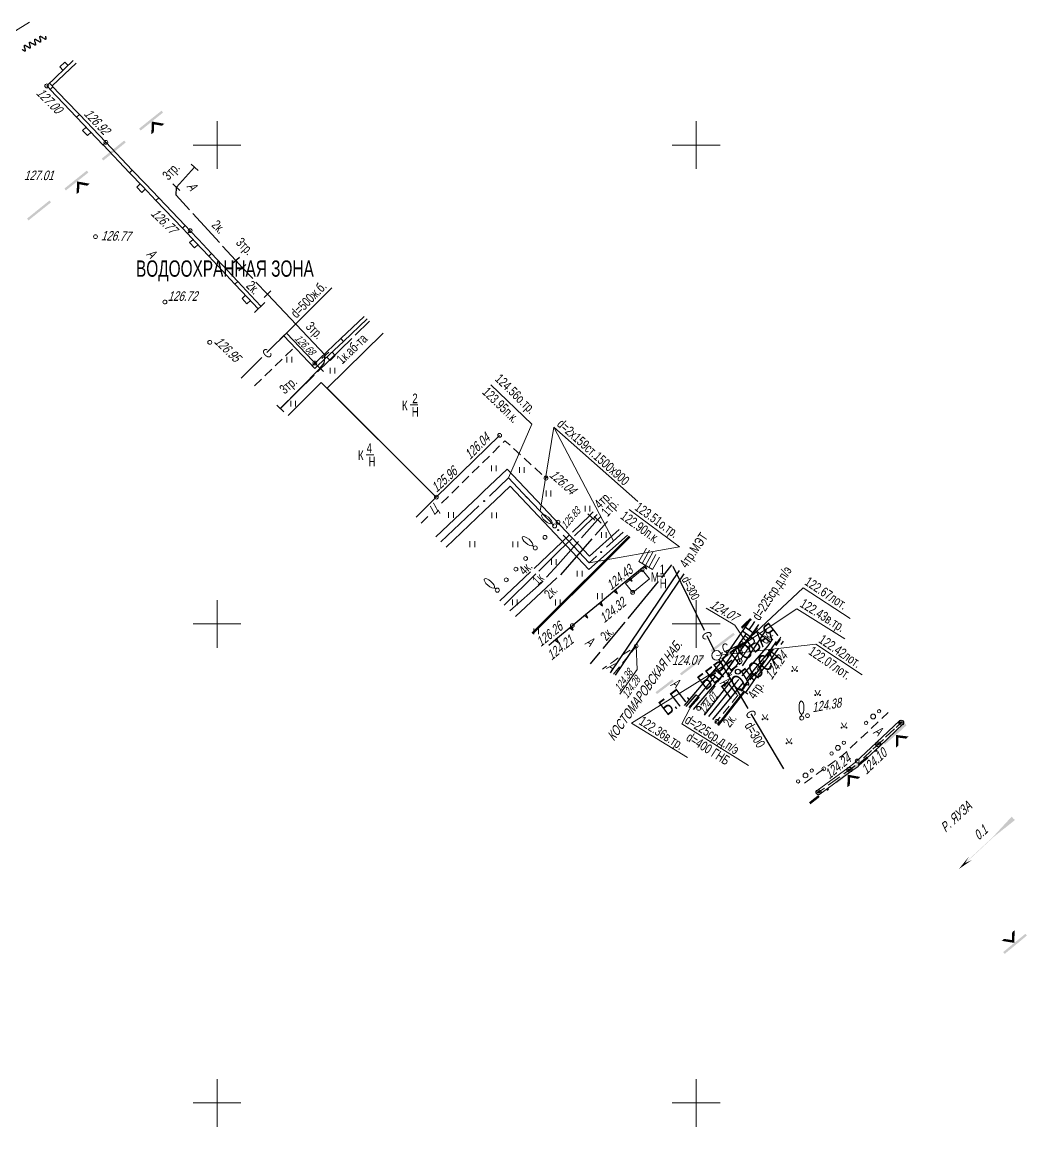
# Model space of a CAD drawing. Extents: x 10098 to 11902, y 8648 to 10202.
# Drawn here: x 10679.7 to 10784.5, y 9247.5 to 9362.8 of the extents above; entities that cross this region are included whole.
import ezdxf
from ezdxf.enums import TextEntityAlignment as Align

# ---------------------------------------------------------------- set-up
doc = ezdxf.new("R2010")
doc.units = 0
for name, color, linetype in [('20_Строения', 7, 'Continuous'), ('21_Колодцы', 7, 'Continuous'), ('22_Столбы', 7, 'Continuous'), ('23_Ограждения', 7, 'Continuous'), ('24_Растительность', 7, 'Continuous'), ('38_Высотные_отметки', 7, 'Continuous'), ('50_Красные_линии', 7, 'Continuous'), ('51_Сетка_координат', 7, 'Continuous'), ('52_Топонимика', 7, 'Continuous'), ('Подписи_зданий', 7, 'Continuous')]:
    doc.layers.add(name, color=color, linetype=linetype)
for name, color, linetype, lineweight in [('2_Водосток', 30, 'Continuous', 30), ('5_Газопровод', 16, 'Continuous', 30), ('6_Теплопровод', 3, 'Continuous', 30), ('7_Электрокабели', 1, 'Continuous', 30)]:
    doc.layers.add(name, color=color, linetype=linetype, lineweight=lineweight)
doc.styles.add('mggt', font='russian_1251.shx', dxfattribs={"width": 0.75, "oblique": 18, "height": 1})
doc.styles.add('Style-RUSSIAN_1251', font='RUSSIAN_1251.shx')
doc.styles.add('Style-RUSSIAN_1251 I 0.00000', font='RUSSIAN_1251.shx')

msp = doc.modelspace()

# ---------------------------------------------------------------- hatches: boundary and pattern name
at = {"layer": '50_Красные_линии', "linetype": 'Continuous', "lineweight": 25}
for points in [[(10692.03, 9351.51), (10694.37, 9353.39), (10694.21, 9353.58), (10691.87, 9351.71)], [(10693.44, 9352.15), (10694.25, 9352.01), (10694.51, 9352.22), (10693.2, 9352.45), (10693.14, 9351.12), (10693.4, 9351.33)], [(10688.13, 9348.38), (10690.47, 9350.26), (10690.31, 9350.46), (10687.97, 9348.58)], [(10684.23, 9345.26), (10686.57, 9347.13), (10686.41, 9347.33), (10684.07, 9345.45)], [(10685.63, 9345.9), (10686.45, 9345.75), (10686.71, 9345.96), (10685.4, 9346.2), (10685.34, 9344.87), (10685.6, 9345.08)], [(10680.33, 9342.13), (10682.67, 9344.01), (10682.51, 9344.2), (10680.17, 9342.32)], [(10742.73, 9308.97), (10742.03, 9308.27), (10742.2, 9308.09), (10742.91, 9308.8)], [(10742.97, 9309.21), (10742.73, 9308.97), (10742.91, 9308.8), (10743.15, 9309.03)], [(10741.32, 9307.56), (10740.61, 9306.86), (10740.78, 9306.68), (10741.49, 9307.39)], [(10742.03, 9308.27), (10741.32, 9307.56), (10741.49, 9307.39), (10742.2, 9308.09)], [(10739.9, 9306.15), (10739.19, 9305.45), (10739.37, 9305.27), (10740.08, 9305.97)], [(10740.61, 9306.86), (10739.9, 9306.15), (10740.08, 9305.97), (10740.78, 9306.68)], [(10739.19, 9305.45), (10738.48, 9304.74), (10738.66, 9304.56), (10739.37, 9305.27)], [(10737.77, 9304.04), (10737.06, 9303.33), (10737.24, 9303.15), (10737.95, 9303.86)], [(10738.48, 9304.74), (10737.77, 9304.04), (10737.95, 9303.86), (10738.66, 9304.56)], [(10736.35, 9302.63), (10735.65, 9301.92), (10735.82, 9301.74), (10736.53, 9302.45)], [(10737.06, 9303.33), (10736.35, 9302.63), (10736.53, 9302.45), (10737.24, 9303.15)], [(10735.65, 9301.92), (10734.94, 9301.21), (10735.11, 9301.04), (10735.82, 9301.74)], [(10734.23, 9300.51), (10733.52, 9299.8), (10733.7, 9299.63), (10734.4, 9300.33)], [(10734.94, 9301.21), (10734.23, 9300.51), (10734.4, 9300.33), (10735.11, 9301.04)], [(10755.62, 9300.61), (10754.65, 9299.69), (10754.82, 9299.5), (10755.8, 9300.42)], [(10733.52, 9299.8), (10732.81, 9299.1), (10732.99, 9298.92), (10733.7, 9299.63)], [(10753.88, 9299.08), (10751.49, 9297.26), (10751.64, 9297.06), (10754.03, 9298.88)], [(10750.7, 9296.65), (10748.31, 9294.83), (10748.46, 9294.63), (10750.85, 9296.45)], [(10747.52, 9294.22), (10745.76, 9292.88), (10745.91, 9292.68), (10747.67, 9294.02)], [(10771.33, 9288.85), (10771.95, 9289.42), (10771.79, 9289.61), (10771.16, 9289.04), (10770.53, 9288.47), (10769.89, 9287.92), (10769.54, 9287.62), (10769.71, 9287.43), (10770.05, 9287.73), (10770.69, 9288.29)], [(10771.09, 9288.14), (10771.91, 9288.03), (10772.16, 9288.25), (10770.84, 9288.42), (10770.85, 9287.09), (10771.1, 9287.31)], [(10768.76, 9286.63), (10768.94, 9286.78), (10768.78, 9286.98), (10768.6, 9286.82), (10768.59, 9286.82), (10768.75, 9286.62)], [(10764.66, 9283.34), (10767.01, 9285.2), (10766.85, 9285.4), (10764.5, 9283.54)], [(10767.44, 9285.55), (10767.98, 9285.99), (10767.82, 9286.18), (10767.29, 9285.75), (10766.85, 9285.4), (10767.01, 9285.2)], [(10766.07, 9283.98), (10766.88, 9283.83), (10767.14, 9284.03), (10765.83, 9284.27), (10765.77, 9282.95), (10766.03, 9283.15)], [(10761.93, 9281.18), (10762.89, 9281.94), (10762.74, 9282.14), (10761.78, 9281.38)], [(10763.68, 9282.57), (10763.87, 9282.72), (10763.72, 9282.92), (10763.52, 9282.76)], [(10782.96, 9267), (10782.14, 9267.13), (10781.89, 9266.92), (10783.2, 9266.71), (10783.24, 9268.04), (10782.98, 9267.82)], [(10784.36, 9267.66), (10782.04, 9265.75), (10782.2, 9265.56), (10784.51, 9267.47)]]:
    msp.add_hatch(color=8, dxfattribs=at).paths.add_polyline_path(points)
at = {"layer": '52_Топонимика', "linetype": 'Continuous', "lineweight": 9}
for points in [[(10780.75, 9277.53), (10783.28, 9279.54), (10783.08, 9279.69), (10782.94, 9279.9)], [(10777.91, 9274.86), (10781.68, 9278.35), (10781.97, 9278.68), (10777.88, 9274.89)], [(10777.42, 9274.42), (10778.78, 9275.36), (10778.07, 9275.04), (10778.46, 9275.72)]]:
    msp.add_hatch(color=8, dxfattribs=at).paths.add_polyline_path(points)

# ---------------------------------------------------------------- linework, layer by layer
at = {"layer": '20_Строения', "color": 8, "linetype": 'Continuous', "lineweight": 15}
for points in [[(10680.42, 9362.83), (10667.39, 9354.8)], [(10717.34, 9330.37), (10711.48, 9324.61), (10722.88, 9313.24), (10729.49, 9319.69)], [(10720.78, 9311.16), (10722.88, 9313.24), (10710.87, 9325.2), (10707.43, 9321.77)]]:
    msp.add_lwpolyline(points, dxfattribs=at)
at = {"layer": '20_Строения', "color": 8, "lineweight": 15}
for points in [[(10744.81, 9307.93), (10744.02, 9306.53), (10745.43, 9305.68)], [(10744.36, 9306.32), (10745.14, 9307.71)], [(10744.7, 9306.12), (10745.47, 9307.48)], [(10745.05, 9305.91), (10745.8, 9307.26)], [(10745.43, 9305.68), (10746.19, 9306.99)]]:
    msp.add_lwpolyline(points, dxfattribs=at)
msp.add_lwpolyline([(10743.38, 9303.3), (10745.13, 9304.72), (10744.37, 9305.65), (10742.62, 9304.23)], close=True, dxfattribs=at)
at = {"layer": '21_Колодцы', "color": 8, "linetype": 'Continuous', "lineweight": 15}
for p, q in [((10755.08, 9298.75, 124.04), (10754.49, 9297.96, 124.04)), ((10754.49, 9297.96, 124.04), (10754.89, 9297.66, 124.04)), ((10754.69, 9298.22, 124.04), (10755.09, 9297.92, 124.04)), ((10754.89, 9298.48, 124.04), (10755.28, 9298.19, 124.04)), ((10755.49, 9298.45, 124.04), (10754.89, 9297.66, 124.04)), ((10755.08, 9298.75, 124.04), (10755.49, 9298.45, 124.04))]:
    msp.add_line(p, q, dxfattribs=at)
at = {"layer": '21_Колодцы', "color": 8, "lineweight": 9}
msp.add_circle((10752.13, 9296.72), 0.5, dxfattribs=at)
at = {"layer": '22_Столбы', "color": 8, "lineweight": 15}
for p, q in [((10754.55, 9296.12, 124.22), (10754.06, 9297.54, 124.22)), ((10754.11, 9297.39, 124.22), (10754.82, 9297.64, 124.22)), ((10754.54, 9296.91, 124.22), (10754.35, 9297.47, 124.22)), ((10754.73, 9296.81, 124.22), (10754.54, 9296.91, 124.22)), ((10754.63, 9297.57, 124.22), (10754.83, 9297, 124.22)), ((10754.67, 9296.33, 124.22), (10755.63, 9297.8, 124.22)), ((10754.83, 9297, 124.22), (10754.73, 9296.81, 124.22)), ((10754.38, 9295.92, 124.22), (10753.32, 9294.53, 124.22))]:
    msp.add_line(p, q, dxfattribs=at)
at = {"layer": '22_Столбы', "color": 8, "lineweight": 15, "elevation": 124.22}
for points in [[(10755.58, 9297.35), (10755.63, 9297.8), (10755.24, 9297.57)], [(10753.4, 9294.97), (10753.32, 9294.53), (10753.72, 9294.73)]]:
    msp.add_lwpolyline(points, dxfattribs=at)
at = {"layer": '22_Столбы', "color": 8, "lineweight": 9}
for radius in [0.25, 0.05]:
    msp.add_circle((10754.55, 9296.12, 124.22), radius, dxfattribs=at)
at = {"layer": '23_Ограждения', "color": 8, "linetype": 'Continuous', "lineweight": 15}
for p, q in [((10682.23, 9356.17), (10685, 9358.81)), ((10685.3, 9358.54), (10682.8, 9356.16)), ((10683.58, 9358.15), (10684.13, 9358.66)), ((10683.93, 9357.78), (10683.58, 9358.15)), ((10684.13, 9358.66), (10684.47, 9358.3)), ((10682.23, 9356.17), (10682.79, 9355.59)), ((10682.8, 9356.16), (10682.52, 9356.45)), ((10682.88, 9356.07), (10682.59, 9355.79)), ((10683.97, 9354.35), (10682.59, 9355.79)), ((10682.8, 9356.16), (10682.88, 9356.07)), ((10684.26, 9354.62), (10682.88, 9356.07)), ((10684.26, 9354.62), (10685.64, 9353.17)), ((10685.35, 9352.9), (10683.97, 9354.35)), ((10685.64, 9353.17), (10685.35, 9352.9)), ((10688.11, 9350), (10685.35, 9352.9)), ((10685.64, 9353.17), (10688.4, 9350.28)), ((10685.97, 9351.52), (10686.33, 9351.87)), ((10686.49, 9350.98), (10685.97, 9351.52)), ((10686.85, 9351.33), (10686.49, 9350.98)), ((10688.11, 9350.01), (10688.4, 9350.28)), ((10690.87, 9347.11), (10688.11, 9350.01)), ((10688.4, 9350.28), (10691.16, 9347.39)), ((10690.87, 9347.11), (10691.16, 9347.39)), ((10692.25, 9345.66), (10690.87, 9347.11)), ((10691.16, 9347.39), (10692.54, 9345.94)), ((10691.63, 9345.6), (10691.99, 9345.94)), ((10692.14, 9345.05), (10691.63, 9345.6)), ((10692.51, 9345.39), (10692.14, 9345.05)), ((10692.25, 9345.66), (10693.63, 9344.22)), ((10692.54, 9345.94), (10693.92, 9344.49)), ((10693.63, 9344.21), (10693.92, 9344.49)), ((10696.39, 9341.32), (10693.63, 9344.22)), ((10693.92, 9344.49), (10696.68, 9341.6)), ((10696.39, 9341.32), (10696.68, 9341.6)), ((10696.91, 9340.77), (10696.39, 9341.32)), ((10696.68, 9341.6), (10697.2, 9341.05)), ((10696.91, 9340.77), (10697.2, 9341.05)), ((10697.76, 9339.87), (10696.91, 9340.77)), ((10697.2, 9341.05), (10698.06, 9340.14)), ((10697.14, 9339.81), (10697.51, 9340.15)), ((10697.65, 9339.26), (10697.14, 9339.81)), ((10698.02, 9339.6), (10697.65, 9339.26)), ((10697.76, 9339.87), (10699.13, 9338.41)), ((10698.06, 9340.14), (10699.42, 9338.68)), ((10699.13, 9338.41), (10699.42, 9338.68)), ((10701.87, 9335.49), (10699.13, 9338.41)), ((10699.42, 9338.68), (10702.16, 9335.76)), ((10701.87, 9335.49), (10702.16, 9335.76)), ((10703.23, 9334.03), (10701.87, 9335.49)), ((10702.16, 9335.76), (10703.52, 9334.3)), ((10702.61, 9333.97), (10702.98, 9334.31)), ((10703.12, 9333.42), (10702.61, 9333.97)), ((10703.49, 9333.76), (10703.12, 9333.42)), ((10703.23, 9334.03), (10704.29, 9332.9)), ((10703.52, 9334.3), (10704.58, 9333.17)), ((10712.91, 9329.79), (10715.37, 9332.1)), ((10715.67, 9331.84), (10713.19, 9329.5)), ((10707.25, 9330.35), (10710.01, 9327.46)), ((10710.2, 9326.68), (10706.96, 9330.08)), ((10711.46, 9328.42), (10712.91, 9329.79)), ((10711.73, 9328.12), (10713.19, 9329.5)), ((10713.19, 9329.5), (10712.91, 9329.79)), ((10707.15, 9327.98), (10707.87, 9328.68)), ((10709.93, 9326.96), (10711.46, 9328.42)), ((10711.73, 9328.12), (10710.49, 9326.95)), ((10712.34, 9328.01), (10711.8, 9327.5)), ((10712, 9328.38), (10712.34, 9328.01)), ((10706.08, 9326.94), (10706.79, 9327.63)), ((10710.21, 9327.25), (10710.01, 9327.46)), ((10710.2, 9326.68), (10710.49, 9326.95)), ((10710.49, 9326.95), (10710.21, 9327.25)), ((10711.8, 9327.5), (10711.46, 9327.87)), ((10705, 9325.89), (10705.72, 9326.59)), ((10703.92, 9324.85), (10704.64, 9325.54)), ((10730.05, 9319.13), (10729.85, 9318.93)), ((10730.58, 9318.66), (10730.05, 9319.13)), ((10729.49, 9318.58), (10728.78, 9317.88)), ((10731.68, 9317.64), (10730.95, 9318.32)), ((10727.35, 9316.47), (10726.64, 9315.77)), ((10728.42, 9317.52), (10727.71, 9316.82)), ((10732.79, 9316.63), (10732.05, 9317.31)), ((10726.28, 9315.42), (10725.57, 9314.72)), ((10733.9, 9315.62), (10733.16, 9316.29)), ((10734.33, 9315.23), (10734.27, 9315.28)), ((10734.44, 9315.34), (10734.33, 9315.23)), ((10725.22, 9314.37), (10724.5, 9313.67)), ((10724.15, 9313.31), (10723.44, 9312.61)), ((10722.01, 9311.21), (10721.3, 9310.51)), ((10768.82, 9287.62), (10771.27, 9289.92)), ((10769.36, 9290.12), (10770.02, 9290.75)), ((10767.17, 9288.07), (10767.9, 9288.75)), ((10768.26, 9289.09), (10768.99, 9289.78)), ((10769.16, 9287.26), (10771.65, 9289.6)), ((10769.77, 9288.17), (10770.7, 9289.05)), ((10770.86, 9289.19), (10771.48, 9289.78)), ((10766.08, 9287.04), (10766.81, 9287.73)), ((10766.59, 9285.53), (10768.82, 9287.62)), ((10768.44, 9286.92), (10769.54, 9287.95)), ((10765.3, 9286.31), (10765.71, 9286.7)), ((10766.92, 9285.15), (10769.16, 9287.26)), ((10767.45, 9285.99), (10768.29, 9286.78)), ((10763.74, 9285.17), (10764.55, 9285.76)), ((10764.95, 9286.06), (10765.3, 9286.31)), ((10765.85, 9284.99), (10766.59, 9285.53)), ((10762.52, 9284.29), (10763.33, 9284.88)), ((10762.62, 9282.63), (10765.85, 9284.99)), ((10762.92, 9282.23), (10766.15, 9284.59)), ((10765.4, 9284.35), (10766.61, 9285.23)), ((10766.15, 9284.59), (10766.9, 9285.13)), ((10766.24, 9284.96), (10766.52, 9285.17)), ((10766.9, 9285.13), (10766.92, 9285.15)), ((10761.31, 9283.4), (10762.12, 9283.99)), ((10763.78, 9283.17), (10764.99, 9284.05)), ((10762.77, 9282.43), (10763.38, 9282.87))]:
    msp.add_line(p, q, dxfattribs=at)
at = {"layer": '23_Ограждения', "color": 8, "linetype": 'Continuous', "lineweight": 30}
for p, q in [((10744.7, 9306.12), (10743.07, 9304.77)), ((10744.86, 9305.74), (10744.69, 9306.11)), ((10744.53, 9305.98), (10744.86, 9305.74)), ((10743.07, 9304.77), (10741.53, 9303.49)), ((10742.99, 9304.7), (10743.32, 9304.46)), ((10743.32, 9304.46), (10743.15, 9304.83)), ((10741.53, 9303.49), (10739.99, 9302.21)), ((10741.45, 9303.43), (10741.78, 9303.18)), ((10741.78, 9303.18), (10741.6, 9303.56)), ((10739.99, 9302.21), (10738.45, 9300.94)), ((10739.91, 9302.15), (10740.24, 9301.91)), ((10740.24, 9301.91), (10740.07, 9302.28)), ((10738.45, 9300.94), (10736.91, 9299.66)), ((10738.37, 9300.87), (10738.7, 9300.63)), ((10738.7, 9300.63), (10738.52, 9301)), ((10736.91, 9299.66), (10735.37, 9298.39)), ((10736.83, 9299.6), (10737.16, 9299.35)), ((10737.16, 9299.35), (10736.99, 9299.73)), ((10735.37, 9298.39), (10734.61, 9297.75)), ((10735.29, 9298.32), (10735.62, 9298.08)), ((10735.62, 9298.08), (10735.45, 9298.45))]:
    msp.add_line(p, q, dxfattribs=at)
at = {"layer": '23_Ограждения', "color": 8, "linetype": 'Continuous', "lineweight": 15}
for points in [[(10703.9, 9332.51), (10704.98, 9333.56)], [(10706.56, 9329.69), (10707.64, 9330.74)], [(10756.39, 9299.61), (10755.8, 9298.8)], [(10755.51, 9298.4), (10754.92, 9297.59)], [(10758.84, 9298.63), (10758.28, 9297.81), (10758.28, 9297.8)], [(10742.28, 9296.75), (10742.6, 9296.95), (10743.12, 9297.28)], [(10743.54, 9297.55), (10743.74, 9297.68), (10743.26, 9297.07)], [(10754.62, 9297.19), (10754.03, 9296.38)], [(10757.98, 9297.4), (10757.39, 9296.59)], [(10741.06, 9295.87), (10741.37, 9296.09), (10741.87, 9296.45)], [(10742.95, 9296.68), (10742.33, 9295.9)], [(10753.74, 9295.97), (10753.15, 9295.16)], [(10757.1, 9296.18), (10756.51, 9295.38)], [(10740.22, 9295.27), (10740.66, 9295.58)], [(10742.01, 9295.51), (10741.37, 9294.76)], [(10752.86, 9294.76), (10752.27, 9293.95)], [(10756.22, 9294.97), (10755.63, 9294.16)], [(10751.97, 9293.55), (10751.38, 9292.74)], [(10755.33, 9293.76), (10754.7, 9292.98)], [(10751.09, 9292.34), (10750.5, 9291.53)], [(10754.39, 9292.59), (10753.76, 9291.82)], [(10753.45, 9291.43), (10752.82, 9290.65)], [(10752.5, 9290.26), (10751.96, 9289.64)]]:
    msp.add_lwpolyline(points, dxfattribs=at)
at = {"layer": '23_Ограждения', "color": 8, "linetype": 'Continuous', "lineweight": 30}
for centre, radius in [((10771.4, 9289.7), 0.25), ((10771.4, 9289.7), 0.1), ((10768.99, 9287.44), 0.25), ((10768.99, 9287.44), 0.1), ((10766, 9284.79), 0.25), ((10766, 9284.79), 0.1), ((10762.77, 9282.43), 0.25), ((10762.77, 9282.43), 0.1)]:
    msp.add_circle(centre, radius, dxfattribs=at)
at = {"layer": '24_Растительность', "color": 8, "linetype": 'Continuous', "lineweight": 15}
for p, q in [((10728.64, 9315.95), (10728.64, 9316.55)), ((10729.13, 9315.95), (10729.13, 9316.55)), ((10731.55, 9315.78), (10731.55, 9316.38)), ((10732.04, 9315.78), (10732.04, 9316.38)), ((10734.34, 9313.32), (10734.34, 9313.92)), ((10734.83, 9313.32), (10734.83, 9313.92)), ((10738.42, 9311.75), (10738.42, 9312.35)), ((10738.91, 9311.75), (10738.91, 9312.35)), ((10724.17, 9311.07), (10724.17, 9311.67)), ((10724.67, 9311.07), (10724.67, 9311.67)), ((10728.66, 9311.04), (10728.66, 9311.64)), ((10729.16, 9311.04), (10729.16, 9311.64)), ((10740.11, 9309), (10740.11, 9309.6)), ((10740.61, 9309), (10740.61, 9309.6)), ((10726.39, 9308.03), (10726.39, 9308.63)), ((10726.89, 9308.03), (10726.89, 9308.63)), ((10730.88, 9308.01), (10730.88, 9308.61)), ((10731.38, 9308.01), (10731.38, 9308.61)), ((10734.9, 9306.18), (10734.9, 9306.78)), ((10735.4, 9306.18), (10735.4, 9306.78)), ((10737.59, 9304.95), (10737.59, 9305.55)), ((10738.09, 9304.95), (10738.09, 9305.55)), ((10739.69, 9302.6), (10739.69, 9303.2)), ((10740.19, 9302.6), (10740.19, 9303.2)), ((10730.83, 9301.96), (10730.83, 9302.56)), ((10731.32, 9301.96), (10731.32, 9302.56)), ((10735.32, 9301.94), (10735.32, 9302.54)), ((10735.81, 9301.94), (10735.81, 9302.54)), ((10733.05, 9298.93), (10733.05, 9299.53)), ((10733.54, 9298.93), (10733.54, 9299.53)), ((10760.28, 9295.1), (10760.03, 9295.6)), ((10760.28, 9295.1), (10760.53, 9295.6)), ((10762.68, 9292.58), (10762.43, 9293.08)), ((10762.68, 9292.58), (10762.93, 9293.08)), ((10757.19, 9290.05), (10756.94, 9290.55)), ((10757.19, 9290.05), (10757.44, 9290.55)), ((10765.43, 9289.18), (10765.18, 9289.68)), ((10765.43, 9289.18), (10765.68, 9289.68)), ((10759.69, 9287.55), (10759.44, 9288.05)), ((10759.69, 9287.55), (10759.94, 9288.05))]:
    msp.add_line(p, q, dxfattribs=at)
at = {"layer": '24_Растительность', "color": 8, "lineweight": 15}
for p, q in [((10735.07, 9310.38), (10734.93, 9310.5)), ((10733.05, 9308.07), (10732.92, 9308.2)), ((10729.09, 9303.66), (10728.95, 9303.79))]:
    msp.add_line(p, q, dxfattribs=at)
at = {"layer": '24_Растительность', "color": 8, "linetype": 'Continuous', "lineweight": 15, "flags": 128}
msp.add_lwpolyline([(10761.01, 9290.39), (10761.01, 9290.57)], dxfattribs=at)
at = {"layer": '24_Растительность', "color": 8, "lineweight": 9}
for centre in [(10735.23, 9310.24), (10733.21, 9307.94), (10729.25, 9303.53)]:
    msp.add_circle(centre, 0.21, dxfattribs=at)
at = {"layer": '24_Растительность', "color": 8, "linetype": 'Continuous', "lineweight": 9}
for centre, radius in [((10734.22, 9309.05), 0.2), ((10732.2, 9306.83), 0.2), ((10731.19, 9305.72), 0.2), ((10730.18, 9304.61), 0.2), ((10760.03, 9295.1), 0.05), ((10760.53, 9295.1), 0.05), ((10762.43, 9292.58), 0.05), ((10762.93, 9292.58), 0.05), ((10769.09, 9290.89), 0.175), ((10756.94, 9290.05), 0.05), ((10757.44, 9290.05), 0.05), ((10768.47, 9290.34), 0.25), ((10765.18, 9289.18), 0.05), ((10765.68, 9289.18), 0.05), ((10767.73, 9289.67), 0.175), ((10759.44, 9287.55), 0.05), ((10759.94, 9287.55), 0.05), ((10765.41, 9287.6), 0.175), ((10764.13, 9286.48), 0.175), ((10764.79, 9287.07), 0.25), ((10761.41, 9284.19), 0.25), ((10762.06, 9284.7), 0.175), ((10760.63, 9283.57), 0.175)]:
    msp.add_circle(centre, radius, dxfattribs=at)
msp.add_arc((10761.02, 9290.18), 0.21, 0, 360, dxfattribs=at)
at = {"layer": '24_Растительность', "color": 8, "lineweight": 9}
for centre in [(10734.41, 9310.95), (10732.39, 9308.65), (10728.42, 9304.24)]:
    msp.add_ellipse(centre, major_axis=(-0.526, 0.454), ratio=0.369829, dxfattribs=at)
at = {"layer": '24_Растительность', "color": 8, "linetype": 'Continuous', "lineweight": 9}
msp.add_ellipse((10760.99, 9291.27), major_axis=(-0.019, 0.695), ratio=0.369829, dxfattribs=at)
at = {"layer": '2_Водосток', "color": 8, "linetype": 'Continuous', "lineweight": 30}
for p, q in [((10707.48, 9330.6), (10711.99, 9335.08)), ((10705.21, 9328.35), (10707.48, 9330.6)), ((10702.52, 9325.66), (10704.68, 9327.82))]:
    msp.add_line(p, q, dxfattribs=at)
at = {"layer": '2_Водосток', "color": 8, "linetype": 'Continuous', "lineweight": 30, "ltscale": 0.5, "flags": 128}
for points in [[(10747.57, 9306.05), (10750.83, 9299.37)], [(10751.11, 9298.81), (10751.91, 9297.17)], [(10754.01, 9297.57), (10755.13, 9298.09)], [(10752.58, 9296.92), (10752.78, 9297.01)], [(10753.11, 9297.16), (10754.01, 9297.57)], [(10752.38, 9296.29), (10755.39, 9291.18)], [(10755.72, 9290.62), (10759.1, 9284.88)]]:
    msp.add_lwpolyline(points, dxfattribs=at)
at = {"layer": '2_Водосток', "color": 8, "linetype": 'Continuous', "lineweight": 15}
msp.add_lwpolyline([(10752.13, 9296.72), (10762.48, 9297.9), (10767.32, 9294.7)], dxfattribs=at)
at = {"layer": '38_Высотные_отметки', "color": 8, "linetype": 'Continuous', "lineweight": 15}
for p, q in [((10707.29, 9327.28), (10707.29, 9327.88)), ((10707.79, 9327.28), (10707.79, 9327.88)), ((10711.81, 9326.14), (10711.81, 9326.74)), ((10712.31, 9326.14), (10712.31, 9326.74)), ((10707.69, 9322.69), (10707.69, 9323.29)), ((10708.18, 9322.69), (10708.18, 9323.29))]:
    msp.add_line(p, q, dxfattribs=at)
at = {"layer": '38_Высотные_отметки', "color": 8, "lineweight": 15}
msp.add_lwpolyline([(10751.05, 9301.65), (10754.02, 9299.87), (10755.06, 9298.37)], dxfattribs=at)
at = {"layer": '38_Высотные_отметки', "color": 8, "lineweight": 15, "flags": 128}
msp.add_lwpolyline([(10742.05, 9292.69), (10743.85, 9295.26), (10743.75, 9297.69)], dxfattribs=at)
at = {"layer": '38_Высотные_отметки', "color": 8, "linetype": 'Continuous', "lineweight": 9}
msp.add_circle((10682.23, 9356.17), 0.2, dxfattribs=at)
at = {"layer": '38_Высотные_отметки', "color": 8, "lineweight": 9}
for centre in [(10688.4, 9350.28, 126.92), (10697.2, 9341.05, 126.77), (10699.24, 9329.4, 127.01), (10710.21, 9327.25, 126.68), (10729.49, 9319.69), (10734.33, 9315.23, 126.04), (10722.88, 9313.24, 125.96), (10735.59, 9310.62), (10744.37, 9305.65, 124.43), (10743.38, 9303.3, 124.32), (10737.07, 9299.83, 126.26), (10743.74, 9297.68, 124.38), (10743.74, 9297.68, 124.28), (10756.58, 9295.29, 124.24), (10750.26, 9291.19, 124.01), (10752.17, 9289.84), (10761.62, 9290.43, 124.38), (10766.8, 9285.69, 124.1)]:
    msp.add_circle(centre, 0.2, dxfattribs=at)
at = {"layer": '38_Высотные_отметки', "color": 8, "linetype": 'Continuous', "lineweight": 9}
for centre in [(10687.32, 9340.43), (10694.56, 9333.61), (10763.33, 9284.88)]:
    msp.add_arc(centre, 0.2, 0, 360, dxfattribs=at)
at = {"layer": '51_Сетка_координат', "color": 8, "lineweight": 15}
for points in [[(10700, 9352.5), (10700, 9347.5)], [(10700, 9352.5), (10700, 9347.5)], [(10700, 9352.5), (10700, 9347.5)], [(10750, 9352.5), (10750, 9347.5)], [(10697.5, 9350), (10702.5, 9350)], [(10697.5, 9350), (10702.5, 9350)], [(10697.5, 9350), (10702.5, 9350)], [(10747.5, 9350), (10752.5, 9350)], [(10700, 9302.5), (10700, 9297.5)], [(10750, 9302.5), (10750, 9297.5)], [(10697.5, 9300), (10702.5, 9300)], [(10747.5, 9300), (10752.5, 9300)], [(10700, 9252.5), (10700, 9247.5)], [(10750, 9252.5), (10750, 9247.5)], [(10697.5, 9250), (10702.5, 9250)], [(10747.5, 9250), (10752.5, 9250)]]:
    msp.add_lwpolyline(points, dxfattribs=at)
at = {"layer": '5_Газопровод', "color": 8, "linetype": 'Continuous', "lineweight": 30}
for p, q in [((10754.82, 9299.28), (10755.64, 9298.71)), ((10755.1, 9299.69), (10755.92, 9299.12)), ((10751.61, 9294.87), (10752.37, 9294.23)), ((10751.94, 9295.25), (10752.7, 9294.61))]:
    msp.add_line(p, q, dxfattribs=at)
for points in [[(10756.1, 9300.25), (10755.84, 9299.87), (10755.51, 9299.4)], [(10755.23, 9298.99), (10752.91, 9295.62), (10752.32, 9294.93)], [(10751.99, 9294.55), (10749.22, 9291.28)]]:
    msp.add_lwpolyline(points, dxfattribs=at)
at = {"layer": '6_Теплопровод', "color": 8, "linetype": 'Continuous', "lineweight": 30}
for p, q in [((10730.28, 9316.15), (10727.82, 9313.82)), ((10728.42, 9313.35), (10730.43, 9315.26)), ((10730.43, 9315.26), (10732.41, 9313.13)), ((10729.01, 9312.88), (10730.59, 9314.37)), ((10727.28, 9313.3), (10726.74, 9312.79)), ((10727.82, 9313.82), (10727.28, 9313.3)), ((10726.74, 9312.79), (10722.84, 9309.09)), ((10723.37, 9308.56), (10727.33, 9312.32)), ((10723.9, 9308.03), (10727.92, 9311.85)), ((10727.92, 9311.85), (10728.47, 9312.36)), ((10728.47, 9312.36), (10729.01, 9312.88))]:
    msp.add_line(p, q, dxfattribs=at)
at = {"layer": '6_Теплопровод', "color": 8, "linetype": 'Continuous', "lineweight": 15}
for points in [[(10730.43, 9315.26), (10732.84, 9320.86), (10728.56, 9324.98)], [(10733.71, 9311.79), (10735.15, 9320.54)], [(10741.39, 9308.68), (10735.15, 9320.54), (10743.9, 9312.8)], [(10738.84, 9306.38), (10748.27, 9308.06), (10743.01, 9311.96)]]:
    msp.add_lwpolyline(points, dxfattribs=at)
at = {"layer": '6_Теплопровод', "color": 8, "linetype": 'Continuous', "lineweight": 30, "flags": 128}
for points in [[(10741.97, 9309.86), (10738.86, 9307.08), (10730.28, 9316.15)], [(10742.83, 9309.28), (10738.81, 9305.68), (10730.59, 9314.37)]]:
    msp.add_lwpolyline(points, dxfattribs=at)
at = {"layer": '6_Теплопровод', "color": 8, "linetype": 'Continuous', "lineweight": 30}
for points in [[(10735.15, 9310.27), (10732.27, 9313.31)], [(10742.4, 9309.57), (10740.65, 9308.01)], [(10739.61, 9307.08), (10738.84, 9306.38), (10736.11, 9309.26)]]:
    msp.add_lwpolyline(points, dxfattribs=at)
for centre in [(10727.87, 9312.83), (10735.6, 9309.8), (10740.1, 9307.51)]:
    msp.add_circle(centre, 0.05, dxfattribs=at)
at = {"layer": '7_Электрокабели', "color": 8, "linetype": 'Continuous', "lineweight": 30}
for p, q in [((10695.76, 9345.6), (10697.66, 9347.68)), ((10698.03, 9347.34), (10697.29, 9348.01)), ((10696.13, 9345.26), (10695.39, 9345.93)), ((10695.73, 9344.75), (10695.76, 9345.6)), ((10697.12, 9343.23), (10695.73, 9344.75)), ((10700.24, 9339.82), (10697.46, 9342.86)), ((10701.96, 9337.93), (10700.57, 9339.45)), ((10702.33, 9338.27), (10701.59, 9337.59)), ((10702.63, 9337.21), (10701.96, 9337.93)), ((10702.99, 9337.54), (10702.26, 9336.87)), ((10703.72, 9336.06), (10702.63, 9337.21)), ((10705.27, 9334.43), (10704.06, 9335.69)), ((10705.63, 9334.77), (10704.91, 9334.08)), ((10711.28, 9328.05), (10705.27, 9334.43)), ((10714.42, 9330.15), (10715.92, 9331.62)), ((10710.48, 9326.31), (10714.06, 9329.8)), ((10711.65, 9328.39), (10710.92, 9327.7)), ((10711.19, 9327.24), (10711.28, 9328.05)), ((10711.1, 9326.35), (10710.39, 9327.05)), ((10710.75, 9326.7), (10711.19, 9327.24)), ((10706.55, 9322.47), (10710.13, 9325.96)), ((10706.61, 9322.49), (10710.75, 9326.7)), ((10706.96, 9322.14), (10706.25, 9322.84)), ((10738.69, 9311.5), (10739.42, 9310.82))]:
    msp.add_line(p, q, dxfattribs=at)
at = {"layer": '7_Электрокабели', "color": 8, "linetype": 'Continuous', "lineweight": 30, "flags": 128}
for points in [[(10679.93, 9360.11), (10679.93, 9360.13), (10679.92, 9360.18), (10679.91, 9360.2), (10679.91, 9360.23), (10679.9, 9360.27), (10679.9, 9360.3), (10679.9, 9360.32), (10679.9, 9360.34), (10679.9, 9360.36), (10679.9, 9360.37), (10679.9, 9360.38), (10679.9, 9360.39), (10679.9, 9360.4), (10679.9, 9360.4), (10679.9, 9360.41), (10679.9, 9360.41), (10679.9, 9360.41), (10679.9, 9360.42), (10679.9, 9360.42), (10679.91, 9360.42), (10679.91, 9360.42), (10679.91, 9360.43), (10679.91, 9360.43), (10679.91, 9360.43), (10679.91, 9360.43), (10679.91, 9360.43), (10679.91, 9360.43), (10679.92, 9360.43), (10679.92, 9360.43), (10679.92, 9360.43), (10679.92, 9360.43), (10679.92, 9360.43), (10679.92, 9360.43), (10679.92, 9360.43), (10679.92, 9360.43), (10679.93, 9360.43), (10679.93, 9360.43), (10679.93, 9360.43), (10679.93, 9360.43), (10679.93, 9360.43), (10679.93, 9360.43), (10679.93, 9360.43), (10679.94, 9360.43), (10679.94, 9360.43), (10679.94, 9360.43), (10679.95, 9360.43), (10679.95, 9360.42), (10679.96, 9360.42), (10680.04, 9360.37), (10680.07, 9360.35), (10680.16, 9360.29), (10680.2, 9360.27)], [(10680.47, 9360.42), (10680.47, 9360.41), (10680.48, 9360.36), (10680.48, 9360.33), (10680.49, 9360.3), (10680.5, 9360.26), (10680.5, 9360.24), (10680.5, 9360.21), (10680.5, 9360.19), (10680.5, 9360.17), (10680.5, 9360.16), (10680.5, 9360.15), (10680.5, 9360.14), (10680.5, 9360.14), (10680.5, 9360.14), (10680.5, 9360.13), (10680.5, 9360.13), (10680.5, 9360.12), (10680.5, 9360.12), (10680.49, 9360.12), (10680.49, 9360.11), (10680.49, 9360.11), (10680.49, 9360.11), (10680.49, 9360.11), (10680.49, 9360.11), (10680.49, 9360.11), (10680.49, 9360.1), (10680.48, 9360.1), (10680.48, 9360.1), (10680.48, 9360.1), (10680.48, 9360.1), (10680.48, 9360.1), (10680.48, 9360.1), (10680.48, 9360.1), (10680.48, 9360.1), (10680.47, 9360.1), (10680.47, 9360.1), (10680.47, 9360.1), (10680.47, 9360.1), (10680.47, 9360.1), (10680.47, 9360.1), (10680.46, 9360.1), (10680.46, 9360.1), (10680.46, 9360.1), (10680.46, 9360.1), (10680.45, 9360.11), (10680.45, 9360.11), (10680.45, 9360.11), (10680.44, 9360.11), (10680.36, 9360.17), (10680.33, 9360.19), (10680.24, 9360.24), (10680.2, 9360.27)], [(10680.47, 9360.42), (10680.47, 9360.44), (10680.46, 9360.49), (10680.46, 9360.51), (10680.45, 9360.54), (10680.44, 9360.58), (10680.44, 9360.61), (10680.44, 9360.63), (10680.44, 9360.65), (10680.44, 9360.67), (10680.44, 9360.68), (10680.44, 9360.69), (10680.44, 9360.7), (10680.44, 9360.7), (10680.44, 9360.71), (10680.44, 9360.71), (10680.44, 9360.72), (10680.44, 9360.72), (10680.44, 9360.73), (10680.45, 9360.73), (10680.45, 9360.73), (10680.45, 9360.73), (10680.45, 9360.74), (10680.45, 9360.74), (10680.45, 9360.74), (10680.45, 9360.74), (10680.45, 9360.74), (10680.46, 9360.74), (10680.46, 9360.74), (10680.46, 9360.74), (10680.46, 9360.74), (10680.46, 9360.74), (10680.46, 9360.74), (10680.46, 9360.74), (10680.46, 9360.74), (10680.47, 9360.74), (10680.47, 9360.74), (10680.47, 9360.74), (10680.47, 9360.74), (10680.47, 9360.74), (10680.47, 9360.74), (10680.48, 9360.74), (10680.48, 9360.74), (10680.48, 9360.74), (10680.48, 9360.74), (10680.49, 9360.74), (10680.49, 9360.74), (10680.49, 9360.73), (10680.5, 9360.73), (10680.58, 9360.68), (10680.61, 9360.66), (10680.7, 9360.6), (10680.74, 9360.58)], [(10681.01, 9360.73), (10681.01, 9360.72), (10681.02, 9360.67), (10681.03, 9360.64), (10681.03, 9360.61), (10681.04, 9360.57), (10681.04, 9360.55), (10681.04, 9360.52), (10681.04, 9360.5), (10681.04, 9360.48), (10681.04, 9360.47), (10681.04, 9360.46), (10681.04, 9360.45), (10681.04, 9360.45), (10681.04, 9360.45), (10681.04, 9360.44), (10681.04, 9360.44), (10681.04, 9360.43), (10681.04, 9360.43), (10681.04, 9360.43), (10681.03, 9360.42), (10681.03, 9360.42), (10681.03, 9360.42), (10681.03, 9360.42), (10681.03, 9360.42), (10681.03, 9360.42), (10681.03, 9360.41), (10681.03, 9360.41), (10681.02, 9360.41), (10681.02, 9360.41), (10681.02, 9360.41), (10681.02, 9360.41), (10681.02, 9360.41), (10681.02, 9360.41), (10681.02, 9360.41), (10681.02, 9360.41), (10681.01, 9360.41), (10681.01, 9360.41), (10681.01, 9360.41), (10681.01, 9360.41), (10681.01, 9360.41), (10681.01, 9360.41), (10681, 9360.41), (10681, 9360.41), (10681, 9360.41), (10681, 9360.42), (10680.99, 9360.42), (10680.99, 9360.42), (10680.98, 9360.42), (10680.9, 9360.48), (10680.87, 9360.5), (10680.78, 9360.55), (10680.74, 9360.58)], [(10681.01, 9360.73), (10681.01, 9360.75), (10681, 9360.8), (10681, 9360.82), (10680.99, 9360.85), (10680.99, 9360.89), (10680.98, 9360.92), (10680.98, 9360.94), (10680.98, 9360.96), (10680.98, 9360.98), (10680.98, 9360.99), (10680.98, 9361), (10680.98, 9361.01), (10680.98, 9361.01), (10680.98, 9361.02), (10680.98, 9361.02), (10680.98, 9361.03), (10680.98, 9361.03), (10680.99, 9361.03), (10680.99, 9361.04), (10680.99, 9361.04), (10680.99, 9361.04), (10680.99, 9361.04), (10680.99, 9361.05), (10680.99, 9361.05), (10680.99, 9361.05), (10681, 9361.05), (10681, 9361.05), (10681, 9361.05), (10681, 9361.05), (10681, 9361.05), (10681, 9361.05), (10681, 9361.05), (10681, 9361.05), (10681.01, 9361.05), (10681.01, 9361.05), (10681.01, 9361.05), (10681.01, 9361.05), (10681.01, 9361.05), (10681.01, 9361.05), (10681.02, 9361.05), (10681.02, 9361.05), (10681.02, 9361.05), (10681.02, 9361.05), (10681.02, 9361.05), (10681.03, 9361.05), (10681.03, 9361.05), (10681.03, 9361.04), (10681.04, 9361.04), (10681.13, 9360.99), (10681.15, 9360.97), (10681.25, 9360.91), (10681.28, 9360.89)], [(10681.55, 9361.04), (10681.56, 9361.03), (10681.56, 9360.98), (10681.57, 9360.95), (10681.57, 9360.92), (10681.58, 9360.88), (10681.58, 9360.86), (10681.58, 9360.83), (10681.59, 9360.81), (10681.59, 9360.79), (10681.59, 9360.78), (10681.59, 9360.77), (10681.58, 9360.76), (10681.58, 9360.76), (10681.58, 9360.76), (10681.58, 9360.75), (10681.58, 9360.74), (10681.58, 9360.74), (10681.58, 9360.74), (10681.58, 9360.74), (10681.58, 9360.73), (10681.58, 9360.73), (10681.57, 9360.73), (10681.57, 9360.73), (10681.57, 9360.73), (10681.57, 9360.73), (10681.57, 9360.72), (10681.57, 9360.72), (10681.57, 9360.72), (10681.57, 9360.72), (10681.56, 9360.72), (10681.56, 9360.72), (10681.56, 9360.72), (10681.56, 9360.72), (10681.56, 9360.72), (10681.56, 9360.72), (10681.56, 9360.72), (10681.55, 9360.72), (10681.55, 9360.72), (10681.55, 9360.72), (10681.55, 9360.72), (10681.55, 9360.72), (10681.55, 9360.72), (10681.54, 9360.72), (10681.54, 9360.72), (10681.54, 9360.73), (10681.53, 9360.73), (10681.53, 9360.73), (10681.52, 9360.73), (10681.44, 9360.79), (10681.41, 9360.8), (10681.32, 9360.86), (10681.28, 9360.89)], [(10681.55, 9361.04), (10681.55, 9361.06), (10681.54, 9361.11), (10681.54, 9361.13), (10681.53, 9361.16), (10681.53, 9361.2), (10681.52, 9361.23), (10681.52, 9361.25), (10681.52, 9361.27), (10681.52, 9361.29), (10681.52, 9361.3), (10681.52, 9361.31), (10681.52, 9361.32), (10681.52, 9361.32), (10681.52, 9361.33), (10681.52, 9361.33), (10681.53, 9361.34), (10681.53, 9361.34), (10681.53, 9361.34), (10681.53, 9361.35), (10681.53, 9361.35), (10681.53, 9361.35), (10681.53, 9361.35), (10681.53, 9361.36), (10681.54, 9361.36), (10681.54, 9361.36), (10681.54, 9361.36), (10681.54, 9361.36), (10681.54, 9361.36), (10681.54, 9361.36), (10681.54, 9361.36), (10681.54, 9361.36), (10681.54, 9361.36), (10681.55, 9361.36), (10681.55, 9361.36), (10681.55, 9361.36), (10681.55, 9361.36), (10681.55, 9361.36), (10681.55, 9361.36), (10681.56, 9361.36), (10681.56, 9361.36), (10681.56, 9361.36), (10681.56, 9361.36), (10681.56, 9361.36), (10681.57, 9361.36), (10681.57, 9361.36), (10681.57, 9361.36), (10681.58, 9361.35), (10681.58, 9361.35), (10681.67, 9361.3), (10681.7, 9361.28), (10681.79, 9361.22), (10681.82, 9361.2)], [(10682.1, 9361.35), (10682.1, 9361.34), (10682.11, 9361.29), (10682.11, 9361.26), (10682.12, 9361.23), (10682.12, 9361.19), (10682.12, 9361.17), (10682.13, 9361.14), (10682.13, 9361.12), (10682.13, 9361.1), (10682.13, 9361.09), (10682.13, 9361.08), (10682.13, 9361.07), (10682.13, 9361.07), (10682.13, 9361.07), (10682.12, 9361.06), (10682.12, 9361.05), (10682.12, 9361.05), (10682.12, 9361.05), (10682.12, 9361.05), (10682.12, 9361.04), (10682.12, 9361.04), (10682.12, 9361.04), (10682.11, 9361.04), (10682.11, 9361.04), (10682.11, 9361.03), (10682.11, 9361.03), (10682.11, 9361.03), (10682.11, 9361.03), (10682.11, 9361.03), (10682.11, 9361.03), (10682.1, 9361.03), (10682.1, 9361.03), (10682.1, 9361.03), (10682.1, 9361.03), (10682.1, 9361.03), (10682.1, 9361.03), (10682.1, 9361.03), (10682.09, 9361.03), (10682.09, 9361.03), (10682.09, 9361.03), (10682.09, 9361.03), (10682.09, 9361.03), (10682.09, 9361.03), (10682.08, 9361.03), (10682.08, 9361.03), (10682.08, 9361.04), (10682.07, 9361.04), (10682.07, 9361.04), (10681.98, 9361.1), (10681.95, 9361.11), (10681.86, 9361.17), (10681.82, 9361.2)], [(10682.1, 9361.35), (10682.09, 9361.36)], [(10679.93, 9360.11), (10679.93, 9360.1), (10679.94, 9360.05), (10679.94, 9360.02), (10679.95, 9359.99), (10679.95, 9359.95), (10679.96, 9359.93), (10679.96, 9359.9), (10679.96, 9359.88), (10679.96, 9359.86), (10679.96, 9359.85), (10679.96, 9359.84), (10679.96, 9359.83), (10679.96, 9359.83), (10679.96, 9359.83), (10679.96, 9359.82), (10679.96, 9359.82), (10679.96, 9359.81), (10679.95, 9359.81), (10679.95, 9359.81), (10679.95, 9359.8), (10679.95, 9359.8), (10679.95, 9359.8), (10679.95, 9359.8), (10679.95, 9359.8), (10679.95, 9359.8), (10679.94, 9359.8), (10679.94, 9359.79), (10679.94, 9359.79), (10679.94, 9359.79), (10679.94, 9359.79), (10679.94, 9359.79), (10679.94, 9359.79), (10679.94, 9359.79), (10679.93, 9359.79), (10679.93, 9359.79), (10679.93, 9359.79), (10679.93, 9359.79), (10679.93, 9359.79), (10679.93, 9359.79), (10679.92, 9359.79), (10679.92, 9359.79), (10679.92, 9359.79), (10679.92, 9359.79), (10679.92, 9359.79), (10679.91, 9359.8), (10679.91, 9359.8), (10679.91, 9359.8), (10679.9, 9359.81), (10679.81, 9359.86), (10679.79, 9359.88), (10679.69, 9359.93), (10679.66, 9359.96)]]:
    msp.add_lwpolyline(points, dxfattribs=at)
at = {"layer": '7_Электрокабели', "color": 8, "linetype": 'Continuous', "lineweight": 30}
for points in [[(10738.92, 9311.32), (10737.08, 9309.57)], [(10739.17, 9311.02), (10737.32, 9309.19)], [(10738.04, 9308.99), (10739.71, 9310.87)], [(10738.87, 9311.33), (10739.24, 9311.72)], [(10739.24, 9310.99), (10739.66, 9311.44)], [(10739.34, 9311.21), (10740.08, 9310.53)], [(10740.74, 9310.71), (10739.46, 9309.26)], [(10740.01, 9311.2), (10739.71, 9310.87)], [(10736.71, 9309.23), (10733.09, 9305.79)], [(10737.01, 9308.88), (10735.72, 9307.62), (10733.59, 9305.53)], [(10734.38, 9304.88), (10735.59, 9306.22), (10737.71, 9308.61)], [(10739.13, 9308.89), (10735.83, 9305.14)], [(10747.41, 9306.16), (10746.44, 9304.91), (10746.37, 9304.82)], [(10732.72, 9305.44), (10729.52, 9302.4)], [(10733.28, 9305.22), (10729.96, 9301.96)], [(10741.05, 9294.9), (10748.27, 9305.58)], [(10741.6, 9294.65), (10748.76, 9305.24)], [(10730.55, 9301.37), (10733.87, 9304.31), (10734.05, 9304.51)], [(10735.46, 9304.8), (10731.13, 9300.78)], [(10746.05, 9304.44), (10742.87, 9300.58)], [(10755.69, 9300.53), (10753.68, 9297.62), (10752.5, 9295.92), (10748.74, 9291.5)], [(10742.55, 9300.2), (10740.27, 9297.43)], [(10756.52, 9299.96), (10754.5, 9297.06), (10753.3, 9295.32), (10749.69, 9291.07)], [(10757.32, 9299.42), (10754.79, 9295.63)], [(10757.96, 9298.44), (10757.47, 9297.73), (10754.77, 9294.6)], [(10758.35, 9298.17), (10757.84, 9297.39), (10755.24, 9294.26)], [(10758.78, 9298.43), (10758.31, 9297.77)], [(10759.09, 9298.21), (10758.85, 9297.86)], [(10739.95, 9297.05), (10738.94, 9295.83)], [(10758.02, 9297.36), (10757.5, 9296.62), (10756.11, 9294.65)], [(10758.57, 9297.45), (10757.56, 9295.99), (10756.43, 9294.65)], [(10754.77, 9293.12), (10755.9, 9294.79)], [(10755.19, 9292.84), (10756.32, 9294.51)], [(10755.7, 9294.93), (10756.52, 9294.37)], [(10753.89, 9294.43), (10750.82, 9290.49)], [(10754.44, 9294.22), (10754.1, 9293.83), (10751.3, 9290.33)], [(10754.92, 9293.88), (10751.72, 9290.04)], [(10748.96, 9291.39), (10750.01, 9292.6), (10750.31, 9292.34), (10749.35, 9291.23)], [(10754.98, 9292.98), (10752.21, 9289.47)], [(10752.34, 9289.39), (10755.07, 9292.92)], [(10754.57, 9293.26), (10755.39, 9292.7)]]:
    msp.add_lwpolyline(points, dxfattribs=at)
at = {"layer": '7_Электрокабели', "color": 8, "linetype": 'Continuous', "lineweight": 15}
for points in [[(10755.13, 9298.09), (10761.15, 9303.76), (10766.06, 9300.56)], [(10754.09, 9297.34), (10760.49, 9301.59), (10765.51, 9298.46)], [(10752.9, 9295.62), (10743.24, 9289.63), (10749.09, 9286.05)], [(10749.71, 9291.9), (10748.5, 9289.58), (10755.47, 9285.24)]]:
    msp.add_lwpolyline(points, dxfattribs=at)
at = {"layer": '7_Электрокабели', "color": 8, "linetype": 'Continuous', "lineweight": 30}
msp.add_circle((10754.35, 9295.02), 0.25, dxfattribs=at)
at = {"layer": 'Подписи_зданий', "color": 8, "linetype": 'Continuous', "lineweight": 15}
for p, q in [((10720.15, 9322.86), (10720.95, 9322.86)), ((10715.56, 9317.66), (10716.36, 9317.66)), ((10745.94, 9304.99), (10746.74, 9304.99))]:
    msp.add_line(p, q, dxfattribs=at)

# ---------------------------------------------------------------- texts
at = {"layer": '2_Водосток', "color": 8, "linetype": 'Continuous', "lineweight": 15, "ltscale": 0.5, "style": 'mggt', "width": 0.75}
for s, height, rotation, p in [('d=500ж.б.', 1, 45.6892, (10708.29, 9331.86)), ('С', 1, 45.6892, (10705.33, 9327.64)), ('d=300', 0.9, 296.8996, (10748.46, 9304.67)), ('С', 1, 296.8996, (10750.51, 9298.89)), ('С', 1, 19.7061, (10752.91, 9296.88)), ('С', 1, 296.8996, (10755.11, 9290.68))]:
    msp.add_text(s, height=height, rotation=rotation, dxfattribs=at).set_placement(p)
at = {"layer": '2_Водосток', "color": 8, "linetype": 'Continuous', "lineweight": 15, "style": 'mggt', "width": 0.75}
for s, rotation, p in [('122.42лот.', 325.8165, (10762.7, 9298.13)), ('122.07лот.', 325.8165, (10761.64, 9296.91)), ('d=300', 299.6025, (10755.01, 9289.41))]:
    msp.add_text(s, height=1, rotation=rotation, dxfattribs=at).set_placement(p)
at = {"layer": '38_Высотные_отметки', "color": 8, "lineweight": 15, "style": 'mggt', "oblique": 18, "width": 0.75}
for s, height, rotation, p in [('127.00', 1, 315.2316, (10681.05, 9355.35, 127)), ('126.92    ', 1, 313.9766, (10686.04, 9353.2, 126.92)), ('126.77    ', 1, 315.9626, (10693.02, 9342.77, 126.77)), ('126.95 ', 1, 315.9626, (10699.64, 9329.4, 126.95)), ('126.68    ', 0.8, 313.4367, (10708.04, 9329.76, 126.68)), ('126.04    ', 1, 45.2178, (10726.4, 9317.1, 126.04)), ('125.96    ', 1, 42.6065, (10722.9, 9313.67, 125.96)), ('126.04    ', 1, 318.7621, (10734.59, 9315.46, 126.04))]:
    msp.add_text(s, height=height, rotation=rotation, dxfattribs=at).set_placement(p)
msp.add_text('127.01', height=1, dxfattribs=at).set_placement((10679.85, 9346.33, 127.01))
at = {"layer": '38_Высотные_отметки', "color": 8, "linetype": 'Continuous', "lineweight": 15, "style": 'mggt', "oblique": 18, "width": 0.75}
for s, height, rotation, p in [('126.77', 1, 358.4156, (10687.88, 9340.05)), ('125.83', 0.8, 49.4585, (10736.4, 9309.86, 125.83)), ('124.43', 1, 39.5931, (10741.12, 9303.48, 124.43)), ('124.32', 1, 39.5931, (10740.4, 9300.05, 124.32)), ('124.07', 1, 329.2174, (10751.34, 9301.77, 124.07)), ('126.26', 1, 38.8767, (10733.78, 9297.57, 126.26)), ('124.21', 1, 38.8767, (10734.91, 9296.17, 124.21)), ('124.24', 1, 55.7827, (10757.87, 9294.09, 124.24)), ('124.38', 0.8, 54.6884, (10742.03, 9292.89, 124.38)), ('124.28', 0.8, 54.6884, (10742.82, 9292.15, 124.28)), ('124.01', 0.8, 52.5032, (10750.82, 9290.49)), ('124.38', 1, 10.0279, (10762.16, 9290.78, 124.38)), ('124.24', 1, 39.9255, (10763.9, 9283.76)), ('124.10', 1, 43.23, (10767.76, 9284.24, 124.1))]:
    msp.add_text(s, height=height, rotation=rotation, dxfattribs=at).set_placement(p)
for s, p in [('126.72', (10694.85, 9333.73)), ('124.07', (10747.48, 9295.73, 124.07))]:
    msp.add_text(s, height=1, dxfattribs=at).set_placement(p)
at = {"layer": '50_Красные_линии', "color": 8, "linetype": 'Continuous', "lineweight": 53, "style": 'Style-RUSSIAN_1251 I 0.00000', "width": 0.705882}
msp.add_text('ВОДООХРАННАЯ ЗОНА', height=1.7, dxfattribs=at).set_placement((10700.82, 9337.1), align=Align.MIDDLE_CENTER)
at = {"layer": '50_Красные_линии', "color": 8, "linetype": 'Continuous', "lineweight": 53, "style": 'Style-RUSSIAN_1251', "width": 0.705883}
for s, p in [(' БЕРЕГОВАЯ', (10753.64, 9297.18)), (' ПОЛОСА', (10755.04, 9295.39))]:
    msp.add_text(s, height=1.7, rotation=37.345, dxfattribs=at).set_placement(p, align=Align.TOP_CENTER)
at = {"layer": '50_Красные_линии', "color": 8, "linetype": 'Continuous', "lineweight": 53, "style": 'Style-RUSSIAN_1251 I 0.00000', "width": 0.705882}
msp.add_text('Б.П.', height=1.7, rotation=37.345, dxfattribs=at).set_placement((10747.68, 9291.99), align=Align.MIDDLE_CENTER)
at = {"layer": '52_Топонимика', "color": 8, "lineweight": 15, "style": 'mggt', "oblique": 18, "width": 0.75}
for s, rotation, p in [('А', 309.224, (10696.79, 9345.66)), ('А', 319.0855, (10692.55, 9338.53)), ('Ц', 46.3936, (10722.67, 9311.3))]:
    msp.add_text(s, height=1, rotation=rotation, dxfattribs=at).set_placement(p)
at = {"layer": '52_Топонимика', "color": 8, "linetype": 'Continuous', "lineweight": 15, "style": 'mggt', "oblique": 18, "width": 0.75}
for s, rotation, p in [('А', 331.8733, (10738.31, 9297.9)), ('А', 329.1568, (10740.57, 9295.37)), ('А', 332.1437, (10747.27, 9293.57)), ('А', 329.1568, (10752.42, 9293.77)), ('А', 329.1568, (10768.4, 9288.6)), ('Р. ЯУЗА', 43, (10776.03, 9278.18)), ('0.1', 42.7913, (10779.5, 9277.37))]:
    msp.add_text(s, height=1, rotation=rotation, dxfattribs=at).set_placement(p)
at = {"layer": '52_Топонимика', "color": 8, "linetype": 'Continuous', "lineweight": 30, "style": 'mggt', "oblique": 18, "width": 0.75}
msp.add_text('КОСТОМАРОВСКАЯ НАБ.', height=1, rotation=54.7292, dxfattribs=at).set_placement((10741.42, 9287.71))
at = {"layer": '6_Теплопровод', "color": 8, "linetype": 'Continuous', "lineweight": 15, "style": 'mggt', "width": 0.75}
for s, rotation, p in [('124.56о.тр.', 315.9324, (10728.93, 9325.48)), ('123.95п.к.', 315.9324, (10727.61, 9324.11)), ('d=2x159ст.1500x900', 318.0437, (10735.4, 9320.75)), ('123.51о.тр.', 324.0958, (10743.5, 9311.97)), ('122.90п.к.', 324.0958, (10742.02, 9311.06))]:
    msp.add_text(s, height=1, rotation=rotation, dxfattribs=at).set_placement(p)
at = {"layer": '7_Электрокабели', "color": 8, "linetype": 'Continuous', "lineweight": 15, "style": 'mggt', "width": 0.75}
for s, rotation, p in [('3тр.', 46.257, (10694.92, 9346.25)), ('2к.', 314.3079, (10699.36, 9341.57)), ('3тр.', 314.7417, (10701.9, 9339.73)), ('2к.', 314.3079, (10702.97, 9335.23)), ('3тр.', 314.7417, (10709.18, 9330.96)), ('1к.аб-та', 43.7316, (10713.06, 9327.06)), ('3тр.', 41.2355, (10707.06, 9323.94)), ('4тр.', 43.6592, (10739.95, 9311.95)), ('1тр.', 47.609, (10740.75, 9311.13)), ('1к', 44.8249, (10733.48, 9303.97)), ('d=225ср.д.п/э  ', 57.182, (10756.59, 9300.28)), ('2к.', 45.2205, (10734.73, 9302.55)), ('122.67лот.', 326.6088, (10761.23, 9304.16)), ('122.43в.тр.', 327.8891, (10760.75, 9301.86)), ('6к.', 54.6607, (10757.36, 9297.8)), ('4тр.', 56.2441, (10756.13, 9292.07)), ('122.36в.тр.', 327.4017, (10743.94, 9289.59)), ('d=225ср.д.п/э  ', 327.4583, (10748.73, 9289.74)), ('d=400 ГНБ ', 327.4583, (10748.87, 9287.91))]:
    msp.add_text(s, height=1, rotation=rotation, dxfattribs=at).set_placement(p)
at = {"layer": '7_Электрокабели', "color": 8, "linetype": 'Continuous', "lineweight": 15, "ltscale": 0.5, "style": 'mggt', "width": 0.75}
for s, rotation, p in [('4тр.МЭТ', 55.7917, (10749.02, 9305.76)), ('4к.', 43.4919, (10732.08, 9305.03)), ('2к.', 47.4459, (10740.63, 9298.18)), ('2к.', 52.1637, (10753.5, 9289.13))]:
    msp.add_text(s, height=1, rotation=rotation, dxfattribs=at).set_placement(p)
at = {"layer": 'Подписи_зданий', "color": 8, "linetype": 'Continuous', "lineweight": 15, "style": 'mggt', "width": 0.75}
for s, p in [('2', (10720.38, 9323.05)), ('К', (10719.3, 9322.31)), ('Н', (10720.32, 9321.64)), ('4', (10715.61, 9317.86)), ('К', (10714.71, 9317.11)), ('Н', (10715.81, 9316.45)), ('1', (10746.19, 9305.19)), ('М', (10745.27, 9304.4)), ('Н', (10746.2, 9303.73))]:
    msp.add_text(s, height=1, dxfattribs=at).set_placement(p)

doc.saveas('drawing.dxf')
